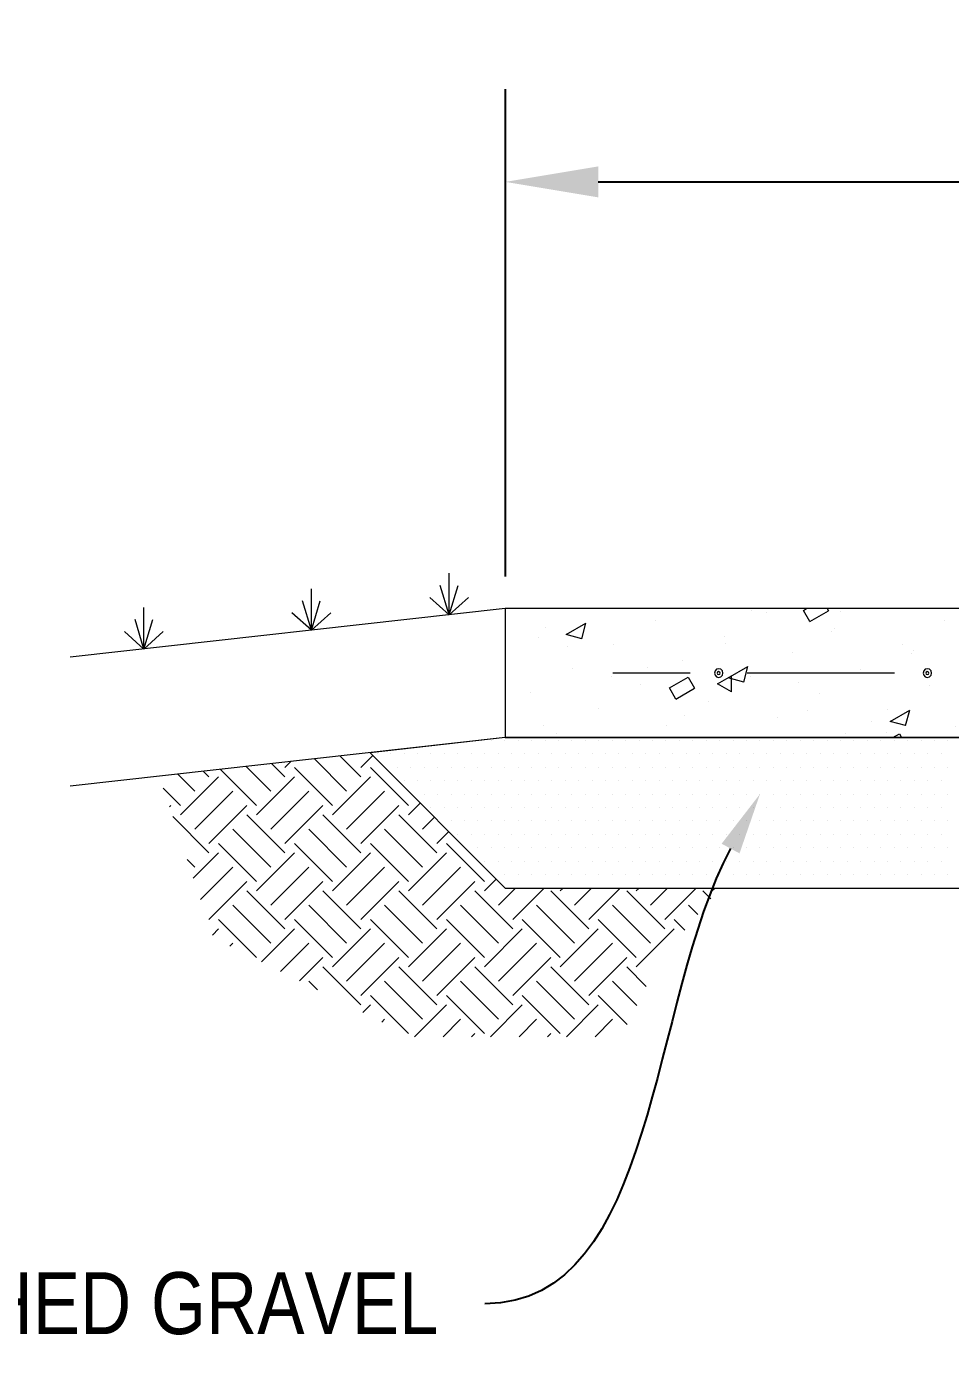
# Model space of a CAD drawing. Header units: inches. Extents: x -3859 to 7158, y 3705 to 4657.
# Drawn here: x 817.4 to 903.4, y 3900.7 to 4024.2 of the extents above; entities that cross this region are included whole.
import ezdxf
from ezdxf import colors
from ezdxf.entities.mleader import LeaderData, LeaderLine
from ezdxf.math import Vec2, Vec3

# ---------------------------------------------------------------- set-up
doc = ezdxf.new("R2010")
doc.units = ezdxf.units.IN
doc.header["$MEASUREMENT"] = 0
doc.layers.get('0').update_dxf_attribs({"lineweight": 0})
doc.layers.get('DEFPOINTS').update_dxf_attribs({"lineweight": 0})
for name, color, linetype, lineweight in [('D6', 6, 'Continuous', 0), ('Dimension', 4, 'Continuous', 0), ('Hatches', 6, 'Continuous', 0), ('Linework', 3, 'Continuous', 0), ('Text', 7, 'Continuous', 0)]:
    doc.layers.add(name, color=color, linetype=linetype, lineweight=lineweight)
doc.styles.get("Standard").update_dxf_attribs({"font": 'ARIALN.TTF'})
doc.dimstyles.get("Standard").update_dxf_attribs({"dimtxt": 0.18, "dimasz": 0.18, "dimexe": 0.18, "dimexo": 0.0625, "dimgap": 0.09, "dimtad": 1, "dimdec": 4, "dimzin": 0, "dimdsep": 46, "dimlunit": 4, "dimtxsty": 'Standard', "dimcen": 0.09, "dimadec": 0, "dimazin": 0, "dimtfac": 1, "dimtdec": 4, "dimtofl": 0, "dimtmove": 0, "dimatfit": 3, "dimfxl": 1, "dimtolj": 1, "dimtzin": 0, "dimarcsym": 0})

# ---------------------------------------------------------------- blocks, each defined once
blk = doc.blocks.new('IP')
at = {"color": 0, "linetype": 'ByBlock', "lineweight": 0}
for points in [[(0.0289, 0), (0.0249, 0.0148), (0.0141, 0.0255), (-0.0007, 0.0296), (-0.0155, 0.0255), (-0.0262, 0.0148), (-0.0303, 0), (-0.0262, -0.0134), (-0.0155, -0.0242), (-0.0007, -0.0282), (0.0141, -0.0242), (0.0249, -0.0134), (0.0289, 0), (0.0289, 0)], [(0.0087, 0), (0.0061, 0.0081), (-0.0007, 0.0108), (-0.0074, 0.0081), (-0.0101, 0), (-0.0074, -0.0067), (-0.0007, -0.0094), (0.0061, -0.0067), (0.0087, 0), (0.0087, 0)]]:
    blk.add_lwpolyline(points, dxfattribs=at)
blk = doc.blocks.new('*X20')
at = {"color": 0}
for p, q in [((7.0625, -21.3125), (7.0625, -21.3125)), ((7.09375, -21.3125), (7.09375, -21.3125)), ((7.125, -21.3125), (7.125, -21.3125)), ((7.15625, -21.3125), (7.15625, -21.3125)), ((7.1875, -21.3125), (7.1875, -21.3125)), ((7.21875, -21.3125), (7.21875, -21.3125)), ((7.25, -21.3125), (7.25, -21.3125)), ((7.28125, -21.3125), (7.28125, -21.3125)), ((7.3125, -21.3125), (7.3125, -21.3125)), ((7.34375, -21.3125), (7.34375, -21.3125)), ((7.375, -21.3125), (7.375, -21.3125)), ((7.40625, -21.3125), (7.40625, -21.3125)), ((7.4375, -21.3125), (7.4375, -21.3125)), ((7.46875, -21.3125), (7.46875, -21.3125)), ((7.5, -21.3125), (7.5, -21.3125)), ((7.53125, -21.3125), (7.53125, -21.3125)), ((7.5625, -21.3125), (7.5625, -21.3125)), ((7.59375, -21.3125), (7.59375, -21.3125)), ((7.625, -21.3125), (7.625, -21.3125)), ((7.65625, -21.3125), (7.65625, -21.3125)), ((7.6875, -21.3125), (7.6875, -21.3125)), ((7.71875, -21.3125), (7.71875, -21.3125)), ((7.75, -21.3125), (7.75, -21.3125)), ((7.78125, -21.3125), (7.78125, -21.3125)), ((7.8125, -21.3125), (7.8125, -21.3125)), ((7.84375, -21.3125), (7.84375, -21.3125)), ((7.875, -21.3125), (7.875, -21.3125)), ((7.90625, -21.3125), (7.90625, -21.3125)), ((7.9375, -21.3125), (7.9375, -21.3125)), ((7.96875, -21.3125), (7.96875, -21.3125)), ((8, -21.3125), (8, -21.3125)), ((8.03125, -21.3125), (8.03125, -21.3125)), ((8.0625, -21.3125), (8.0625, -21.3125)), ((8.09375, -21.3125), (8.09375, -21.3125)), ((8.125, -21.3125), (8.125, -21.3125)), ((6.796875, -21.34375), (6.796875, -21.34375)), ((6.828125, -21.34375), (6.828125, -21.34375)), ((6.859375, -21.34375), (6.859375, -21.34375)), ((6.890625, -21.34375), (6.890625, -21.34375)), ((6.921875, -21.34375), (6.921875, -21.34375)), ((6.953125, -21.34375), (6.953125, -21.34375)), ((6.984375, -21.34375), (6.984375, -21.34375)), ((7.015625, -21.34375), (7.015625, -21.34375)), ((7.046875, -21.34375), (7.046875, -21.34375)), ((7.078125, -21.34375), (7.078125, -21.34375)), ((7.109375, -21.34375), (7.109375, -21.34375)), ((7.140625, -21.34375), (7.140625, -21.34375)), ((7.171875, -21.34375), (7.171875, -21.34375)), ((7.203125, -21.34375), (7.203125, -21.34375)), ((7.234375, -21.34375), (7.234375, -21.34375)), ((7.265625, -21.34375), (7.265625, -21.34375)), ((7.296875, -21.34375), (7.296875, -21.34375)), ((7.328125, -21.34375), (7.328125, -21.34375)), ((7.359375, -21.34375), (7.359375, -21.34375)), ((7.390625, -21.34375), (7.390625, -21.34375)), ((7.421875, -21.34375), (7.421875, -21.34375)), ((7.453125, -21.34375), (7.453125, -21.34375)), ((7.484375, -21.34375), (7.484375, -21.34375)), ((7.515625, -21.34375), (7.515625, -21.34375)), ((7.546875, -21.34375), (7.546875, -21.34375)), ((7.578125, -21.34375), (7.578125, -21.34375)), ((7.609375, -21.34375), (7.609375, -21.34375)), ((7.640625, -21.34375), (7.640625, -21.34375)), ((7.671875, -21.34375), (7.671875, -21.34375)), ((7.703125, -21.34375), (7.703125, -21.34375)), ((7.734375, -21.34375), (7.734375, -21.34375)), ((7.765625, -21.34375), (7.765625, -21.34375)), ((7.796875, -21.34375), (7.796875, -21.34375)), ((7.828125, -21.34375), (7.828125, -21.34375)), ((7.859375, -21.34375), (7.859375, -21.34375)), ((7.890625, -21.34375), (7.890625, -21.34375)), ((7.921875, -21.34375), (7.921875, -21.34375)), ((7.953125, -21.34375), (7.953125, -21.34375)), ((7.984375, -21.34375), (7.984375, -21.34375)), ((8.015625, -21.34375), (8.015625, -21.34375)), ((8.046875, -21.34375), (8.046875, -21.34375)), ((8.078125, -21.34375), (8.078125, -21.34375)), ((8.109375, -21.34375), (8.109375, -21.34375)), ((6.84375, -21.375), (6.84375, -21.375)), ((6.875, -21.375), (6.875, -21.375)), ((6.90625, -21.375), (6.90625, -21.375)), ((6.9375, -21.375), (6.9375, -21.375)), ((6.96875, -21.375), (6.96875, -21.375)), ((7, -21.375), (7, -21.375)), ((7.03125, -21.375), (7.03125, -21.375)), ((7.0625, -21.375), (7.0625, -21.375)), ((7.09375, -21.375), (7.09375, -21.375)), ((7.125, -21.375), (7.125, -21.375)), ((7.15625, -21.375), (7.15625, -21.375)), ((7.1875, -21.375), (7.1875, -21.375)), ((7.21875, -21.375), (7.21875, -21.375)), ((7.25, -21.375), (7.25, -21.375)), ((7.28125, -21.375), (7.28125, -21.375)), ((7.3125, -21.375), (7.3125, -21.375)), ((7.34375, -21.375), (7.34375, -21.375)), ((7.375, -21.375), (7.375, -21.375)), ((7.40625, -21.375), (7.40625, -21.375)), ((7.4375, -21.375), (7.4375, -21.375)), ((7.46875, -21.375), (7.46875, -21.375)), ((7.5, -21.375), (7.5, -21.375)), ((7.53125, -21.375), (7.53125, -21.375)), ((7.5625, -21.375), (7.5625, -21.375)), ((7.59375, -21.375), (7.59375, -21.375)), ((7.625, -21.375), (7.625, -21.375)), ((7.65625, -21.375), (7.65625, -21.375)), ((7.6875, -21.375), (7.6875, -21.375)), ((7.71875, -21.375), (7.71875, -21.375)), ((7.75, -21.375), (7.75, -21.375)), ((7.78125, -21.375), (7.78125, -21.375)), ((7.8125, -21.375), (7.8125, -21.375)), ((7.84375, -21.375), (7.84375, -21.375)), ((7.875, -21.375), (7.875, -21.375)), ((7.90625, -21.375), (7.90625, -21.375)), ((7.9375, -21.375), (7.9375, -21.375)), ((7.96875, -21.375), (7.96875, -21.375)), ((8, -21.375), (8, -21.375)), ((8.03125, -21.375), (8.03125, -21.375)), ((8.0625, -21.375), (8.0625, -21.375)), ((8.09375, -21.375), (8.09375, -21.375)), ((8.125, -21.375), (8.125, -21.375)), ((6.859375, -21.40625), (6.859375, -21.40625)), ((6.890625, -21.40625), (6.890625, -21.40625)), ((6.921875, -21.40625), (6.921875, -21.40625)), ((6.953125, -21.40625), (6.953125, -21.40625)), ((6.984375, -21.40625), (6.984375, -21.40625)), ((7.015625, -21.40625), (7.015625, -21.40625)), ((7.046875, -21.40625), (7.046875, -21.40625)), ((7.078125, -21.40625), (7.078125, -21.40625)), ((7.109375, -21.40625), (7.109375, -21.40625)), ((7.140625, -21.40625), (7.140625, -21.40625)), ((7.171875, -21.40625), (7.171875, -21.40625)), ((7.203125, -21.40625), (7.203125, -21.40625)), ((7.234375, -21.40625), (7.234375, -21.40625)), ((7.265625, -21.40625), (7.265625, -21.40625)), ((7.296875, -21.40625), (7.296875, -21.40625)), ((7.328125, -21.40625), (7.328125, -21.40625)), ((7.359375, -21.40625), (7.359375, -21.40625)), ((7.390625, -21.40625), (7.390625, -21.40625)), ((7.421875, -21.40625), (7.421875, -21.40625)), ((7.453125, -21.40625), (7.453125, -21.40625)), ((7.484375, -21.40625), (7.484375, -21.40625)), ((7.515625, -21.40625), (7.515625, -21.40625)), ((7.546875, -21.40625), (7.546875, -21.40625)), ((7.578125, -21.40625), (7.578125, -21.40625)), ((7.609375, -21.40625), (7.609375, -21.40625)), ((7.640625, -21.40625), (7.640625, -21.40625)), ((7.671875, -21.40625), (7.671875, -21.40625)), ((7.703125, -21.40625), (7.703125, -21.40625)), ((7.734375, -21.40625), (7.734375, -21.40625)), ((7.765625, -21.40625), (7.765625, -21.40625)), ((7.796875, -21.40625), (7.796875, -21.40625)), ((7.828125, -21.40625), (7.828125, -21.40625)), ((7.859375, -21.40625), (7.859375, -21.40625)), ((7.890625, -21.40625), (7.890625, -21.40625)), ((7.921875, -21.40625), (7.921875, -21.40625)), ((7.953125, -21.40625), (7.953125, -21.40625)), ((7.984375, -21.40625), (7.984375, -21.40625)), ((8.015625, -21.40625), (8.015625, -21.40625)), ((8.046875, -21.40625), (8.046875, -21.40625)), ((8.078125, -21.40625), (8.078125, -21.40625)), ((8.109375, -21.40625), (8.109375, -21.40625)), ((6.90625, -21.4375), (6.90625, -21.4375)), ((6.9375, -21.4375), (6.9375, -21.4375)), ((6.96875, -21.4375), (6.96875, -21.4375)), ((7, -21.4375), (7, -21.4375)), ((7.03125, -21.4375), (7.03125, -21.4375)), ((7.0625, -21.4375), (7.0625, -21.4375)), ((7.09375, -21.4375), (7.09375, -21.4375)), ((7.125, -21.4375), (7.125, -21.4375)), ((7.15625, -21.4375), (7.15625, -21.4375)), ((7.1875, -21.4375), (7.1875, -21.4375)), ((7.21875, -21.4375), (7.21875, -21.4375)), ((7.25, -21.4375), (7.25, -21.4375)), ((7.28125, -21.4375), (7.28125, -21.4375)), ((7.3125, -21.4375), (7.3125, -21.4375)), ((7.34375, -21.4375), (7.34375, -21.4375)), ((7.375, -21.4375), (7.375, -21.4375)), ((7.40625, -21.4375), (7.40625, -21.4375)), ((7.4375, -21.4375), (7.4375, -21.4375)), ((7.46875, -21.4375), (7.46875, -21.4375)), ((7.5, -21.4375), (7.5, -21.4375)), ((7.53125, -21.4375), (7.53125, -21.4375)), ((7.5625, -21.4375), (7.5625, -21.4375)), ((7.59375, -21.4375), (7.59375, -21.4375)), ((7.625, -21.4375), (7.625, -21.4375)), ((7.65625, -21.4375), (7.65625, -21.4375)), ((7.6875, -21.4375), (7.6875, -21.4375)), ((7.71875, -21.4375), (7.71875, -21.4375)), ((7.75, -21.4375), (7.75, -21.4375)), ((7.78125, -21.4375), (7.78125, -21.4375)), ((7.8125, -21.4375), (7.8125, -21.4375)), ((7.84375, -21.4375), (7.84375, -21.4375)), ((7.875, -21.4375), (7.875, -21.4375)), ((7.90625, -21.4375), (7.90625, -21.4375)), ((7.9375, -21.4375), (7.9375, -21.4375)), ((7.96875, -21.4375), (7.96875, -21.4375)), ((8, -21.4375), (8, -21.4375)), ((8.03125, -21.4375), (8.03125, -21.4375)), ((8.0625, -21.4375), (8.0625, -21.4375)), ((8.09375, -21.4375), (8.09375, -21.4375)), ((8.125, -21.4375), (8.125, -21.4375)), ((6.921875, -21.46875), (6.921875, -21.46875)), ((6.953125, -21.46875), (6.953125, -21.46875)), ((6.984375, -21.46875), (6.984375, -21.46875)), ((7.015625, -21.46875), (7.015625, -21.46875)), ((7.046875, -21.46875), (7.046875, -21.46875)), ((7.078125, -21.46875), (7.078125, -21.46875)), ((7.109375, -21.46875), (7.109375, -21.46875)), ((7.140625, -21.46875), (7.140625, -21.46875)), ((7.171875, -21.46875), (7.171875, -21.46875)), ((7.203125, -21.46875), (7.203125, -21.46875)), ((7.234375, -21.46875), (7.234375, -21.46875)), ((7.265625, -21.46875), (7.265625, -21.46875)), ((7.296875, -21.46875), (7.296875, -21.46875)), ((7.328125, -21.46875), (7.328125, -21.46875)), ((7.359375, -21.46875), (7.359375, -21.46875)), ((7.390625, -21.46875), (7.390625, -21.46875)), ((7.421875, -21.46875), (7.421875, -21.46875)), ((7.453125, -21.46875), (7.453125, -21.46875)), ((7.484375, -21.46875), (7.484375, -21.46875)), ((7.515625, -21.46875), (7.515625, -21.46875)), ((7.546875, -21.46875), (7.546875, -21.46875)), ((7.578125, -21.46875), (7.578125, -21.46875)), ((7.609375, -21.46875), (7.609375, -21.46875)), ((7.640625, -21.46875), (7.640625, -21.46875)), ((7.671875, -21.46875), (7.671875, -21.46875)), ((7.703125, -21.46875), (7.703125, -21.46875)), ((7.734375, -21.46875), (7.734375, -21.46875)), ((7.765625, -21.46875), (7.765625, -21.46875)), ((7.796875, -21.46875), (7.796875, -21.46875)), ((7.828125, -21.46875), (7.828125, -21.46875)), ((7.859375, -21.46875), (7.859375, -21.46875)), ((7.890625, -21.46875), (7.890625, -21.46875)), ((7.921875, -21.46875), (7.921875, -21.46875)), ((7.953125, -21.46875), (7.953125, -21.46875)), ((7.984375, -21.46875), (7.984375, -21.46875)), ((8.015625, -21.46875), (8.015625, -21.46875)), ((8.046875, -21.46875), (8.046875, -21.46875)), ((8.078125, -21.46875), (8.078125, -21.46875)), ((8.109375, -21.46875), (8.109375, -21.46875)), ((6.96875, -21.5), (6.96875, -21.5)), ((7, -21.5), (7, -21.5)), ((7.03125, -21.5), (7.03125, -21.5)), ((7.0625, -21.5), (7.0625, -21.5)), ((7.09375, -21.5), (7.09375, -21.5)), ((7.125, -21.5), (7.125, -21.5)), ((7.15625, -21.5), (7.15625, -21.5)), ((7.1875, -21.5), (7.1875, -21.5)), ((7.21875, -21.5), (7.21875, -21.5)), ((7.25, -21.5), (7.25, -21.5)), ((7.28125, -21.5), (7.28125, -21.5)), ((7.3125, -21.5), (7.3125, -21.5)), ((7.34375, -21.5), (7.34375, -21.5)), ((7.375, -21.5), (7.375, -21.5)), ((7.40625, -21.5), (7.40625, -21.5)), ((7.4375, -21.5), (7.4375, -21.5)), ((7.46875, -21.5), (7.46875, -21.5)), ((7.5, -21.5), (7.5, -21.5)), ((7.53125, -21.5), (7.53125, -21.5)), ((7.5625, -21.5), (7.5625, -21.5)), ((7.59375, -21.5), (7.59375, -21.5)), ((7.625, -21.5), (7.625, -21.5)), ((7.65625, -21.5), (7.65625, -21.5)), ((7.6875, -21.5), (7.6875, -21.5)), ((7.71875, -21.5), (7.71875, -21.5)), ((7.75, -21.5), (7.75, -21.5)), ((7.78125, -21.5), (7.78125, -21.5)), ((7.8125, -21.5), (7.8125, -21.5)), ((7.84375, -21.5), (7.84375, -21.5)), ((7.875, -21.5), (7.875, -21.5)), ((7.90625, -21.5), (7.90625, -21.5)), ((7.9375, -21.5), (7.9375, -21.5)), ((7.96875, -21.5), (7.96875, -21.5)), ((8, -21.5), (8, -21.5)), ((8.03125, -21.5), (8.03125, -21.5)), ((8.0625, -21.5), (8.0625, -21.5)), ((8.09375, -21.5), (8.09375, -21.5)), ((8.125, -21.5), (8.125, -21.5)), ((6.984375, -21.53125), (6.984375, -21.53125)), ((7.015625, -21.53125), (7.015625, -21.53125)), ((7.046875, -21.53125), (7.046875, -21.53125)), ((7.078125, -21.53125), (7.078125, -21.53125)), ((7.109375, -21.53125), (7.109375, -21.53125)), ((7.140625, -21.53125), (7.140625, -21.53125)), ((7.171875, -21.53125), (7.171875, -21.53125)), ((7.203125, -21.53125), (7.203125, -21.53125)), ((7.234375, -21.53125), (7.234375, -21.53125)), ((7.265625, -21.53125), (7.265625, -21.53125)), ((7.296875, -21.53125), (7.296875, -21.53125)), ((7.328125, -21.53125), (7.328125, -21.53125)), ((7.359375, -21.53125), (7.359375, -21.53125)), ((7.390625, -21.53125), (7.390625, -21.53125)), ((7.421875, -21.53125), (7.421875, -21.53125)), ((7.453125, -21.53125), (7.453125, -21.53125)), ((7.484375, -21.53125), (7.484375, -21.53125)), ((7.515625, -21.53125), (7.515625, -21.53125)), ((7.546875, -21.53125), (7.546875, -21.53125)), ((7.578125, -21.53125), (7.578125, -21.53125)), ((7.609375, -21.53125), (7.609375, -21.53125)), ((7.640625, -21.53125), (7.640625, -21.53125)), ((7.671875, -21.53125), (7.671875, -21.53125)), ((7.703125, -21.53125), (7.703125, -21.53125)), ((7.734375, -21.53125), (7.734375, -21.53125)), ((7.765625, -21.53125), (7.765625, -21.53125)), ((7.796875, -21.53125), (7.796875, -21.53125)), ((7.828125, -21.53125), (7.828125, -21.53125)), ((7.859375, -21.53125), (7.859375, -21.53125)), ((7.890625, -21.53125), (7.890625, -21.53125)), ((7.921875, -21.53125), (7.921875, -21.53125)), ((7.953125, -21.53125), (7.953125, -21.53125)), ((7.984375, -21.53125), (7.984375, -21.53125)), ((8.015625, -21.53125), (8.015625, -21.53125)), ((8.046875, -21.53125), (8.046875, -21.53125)), ((8.078125, -21.53125), (8.078125, -21.53125)), ((8.109375, -21.53125), (8.109375, -21.53125)), ((7.03125, -21.5625), (7.03125, -21.5625)), ((7.0625, -21.5625), (7.0625, -21.5625)), ((7.09375, -21.5625), (7.09375, -21.5625)), ((7.125, -21.5625), (7.125, -21.5625)), ((7.15625, -21.5625), (7.15625, -21.5625)), ((7.1875, -21.5625), (7.1875, -21.5625)), ((7.21875, -21.5625), (7.21875, -21.5625)), ((7.25, -21.5625), (7.25, -21.5625)), ((7.28125, -21.5625), (7.28125, -21.5625)), ((7.3125, -21.5625), (7.3125, -21.5625)), ((7.34375, -21.5625), (7.34375, -21.5625)), ((7.375, -21.5625), (7.375, -21.5625)), ((7.40625, -21.5625), (7.40625, -21.5625)), ((7.4375, -21.5625), (7.4375, -21.5625)), ((7.46875, -21.5625), (7.46875, -21.5625)), ((7.5, -21.5625), (7.5, -21.5625)), ((7.53125, -21.5625), (7.53125, -21.5625)), ((7.5625, -21.5625), (7.5625, -21.5625)), ((7.59375, -21.5625), (7.59375, -21.5625)), ((7.625, -21.5625), (7.625, -21.5625)), ((7.65625, -21.5625), (7.65625, -21.5625)), ((7.6875, -21.5625), (7.6875, -21.5625)), ((7.71875, -21.5625), (7.71875, -21.5625)), ((7.75, -21.5625), (7.75, -21.5625)), ((7.78125, -21.5625), (7.78125, -21.5625)), ((7.8125, -21.5625), (7.8125, -21.5625)), ((7.84375, -21.5625), (7.84375, -21.5625)), ((7.875, -21.5625), (7.875, -21.5625)), ((7.90625, -21.5625), (7.90625, -21.5625)), ((7.9375, -21.5625), (7.9375, -21.5625)), ((7.96875, -21.5625), (7.96875, -21.5625)), ((8, -21.5625), (8, -21.5625)), ((8.03125, -21.5625), (8.03125, -21.5625)), ((8.0625, -21.5625), (8.0625, -21.5625)), ((8.09375, -21.5625), (8.09375, -21.5625)), ((8.125, -21.5625), (8.125, -21.5625)), ((7.046875, -21.59375), (7.046875, -21.59375)), ((7.078125, -21.59375), (7.078125, -21.59375)), ((7.109375, -21.59375), (7.109375, -21.59375)), ((7.140625, -21.59375), (7.140625, -21.59375)), ((7.171875, -21.59375), (7.171875, -21.59375)), ((7.203125, -21.59375), (7.203125, -21.59375)), ((7.234375, -21.59375), (7.234375, -21.59375)), ((7.265625, -21.59375), (7.265625, -21.59375)), ((7.296875, -21.59375), (7.296875, -21.59375)), ((7.328125, -21.59375), (7.328125, -21.59375)), ((7.359375, -21.59375), (7.359375, -21.59375)), ((7.390625, -21.59375), (7.390625, -21.59375)), ((7.421875, -21.59375), (7.421875, -21.59375)), ((7.453125, -21.59375), (7.453125, -21.59375)), ((7.484375, -21.59375), (7.484375, -21.59375)), ((7.515625, -21.59375), (7.515625, -21.59375)), ((7.546875, -21.59375), (7.546875, -21.59375)), ((7.578125, -21.59375), (7.578125, -21.59375)), ((7.609375, -21.59375), (7.609375, -21.59375)), ((7.640625, -21.59375), (7.640625, -21.59375)), ((7.671875, -21.59375), (7.671875, -21.59375)), ((7.703125, -21.59375), (7.703125, -21.59375)), ((7.734375, -21.59375), (7.734375, -21.59375)), ((7.765625, -21.59375), (7.765625, -21.59375)), ((7.796875, -21.59375), (7.796875, -21.59375)), ((7.828125, -21.59375), (7.828125, -21.59375)), ((7.859375, -21.59375), (7.859375, -21.59375)), ((7.890625, -21.59375), (7.890625, -21.59375)), ((7.921875, -21.59375), (7.921875, -21.59375)), ((7.953125, -21.59375), (7.953125, -21.59375)), ((7.984375, -21.59375), (7.984375, -21.59375)), ((8.015625, -21.59375), (8.015625, -21.59375)), ((8.046875, -21.59375), (8.046875, -21.59375)), ((8.078125, -21.59375), (8.078125, -21.59375)), ((8.109375, -21.59375), (8.109375, -21.59375)), ((7.09375, -21.625), (7.09375, -21.625)), ((7.125, -21.625), (7.125, -21.625)), ((7.15625, -21.625), (7.15625, -21.625)), ((7.1875, -21.625), (7.1875, -21.625)), ((7.21875, -21.625), (7.21875, -21.625)), ((7.25, -21.625), (7.25, -21.625)), ((7.28125, -21.625), (7.28125, -21.625)), ((7.3125, -21.625), (7.3125, -21.625)), ((7.34375, -21.625), (7.34375, -21.625)), ((7.375, -21.625), (7.375, -21.625)), ((7.40625, -21.625), (7.40625, -21.625)), ((7.4375, -21.625), (7.4375, -21.625)), ((7.46875, -21.625), (7.46875, -21.625)), ((7.5, -21.625), (7.5, -21.625)), ((7.53125, -21.625), (7.53125, -21.625)), ((7.5625, -21.625), (7.5625, -21.625)), ((7.59375, -21.625), (7.59375, -21.625)), ((7.625, -21.625), (7.625, -21.625)), ((7.65625, -21.625), (7.65625, -21.625)), ((7.6875, -21.625), (7.6875, -21.625)), ((7.71875, -21.625), (7.71875, -21.625)), ((7.75, -21.625), (7.75, -21.625)), ((7.78125, -21.625), (7.78125, -21.625)), ((7.8125, -21.625), (7.8125, -21.625)), ((7.84375, -21.625), (7.84375, -21.625)), ((7.875, -21.625), (7.875, -21.625)), ((7.90625, -21.625), (7.90625, -21.625)), ((7.9375, -21.625), (7.9375, -21.625)), ((7.96875, -21.625), (7.96875, -21.625)), ((8, -21.625), (8, -21.625)), ((8.03125, -21.625), (8.03125, -21.625)), ((8.0625, -21.625), (8.0625, -21.625)), ((8.09375, -21.625), (8.09375, -21.625)), ((8.125, -21.625), (8.125, -21.625))]:
    blk.add_line(p, q, dxfattribs=at)
blk = doc.blocks.new('*X19')
at = {"color": 0}
for p, q in [((7.6674, -21.0097), (7.6674, -21.0097)), ((7.7016, -21.0146), (7.7016, -21.0146)), ((7.7887, -21.0105), (7.7961, -21.0062)), ((7.8037, -21.0365), (7.7887, -21.0105)), ((7.8037, -21.0365), (7.847, -21.0115)), ((7.844, -21.0062), (7.847, -21.0115)), ((7.8739, -21.012), (7.8739, -21.012)), ((8.3738, -21.0163), (8.3738, -21.0163)), ((9.8813, -21.0108), (9.8813, -21.0108)), ((10.0755, -21.0197), (10.0989, -21.0062)), ((10.1117, -21.0295), (10.1179, -21.0062)), ((10.3196, -21.011), (10.3196, -21.011)), ((7.2366, -21.0666), (7.2826, -21.0401)), ((7.2729, -21.0763), (7.2826, -21.0401)), ((7.4451, -21.0328), (7.4451, -21.0328)), ((8.1172, -21.0345), (8.1172, -21.0345)), ((8.3098, -21.027), (8.3098, -21.027)), ((8.4673, -21.0269), (8.4673, -21.0269)), ((8.7457, -21.042), (8.7457, -21.042)), ((8.7894, -21.0361), (8.7894, -21.0361)), ((9.0459, -21.0179), (9.0459, -21.0179)), ((9.2673, -21.044), (9.2673, -21.044)), ((9.4615, -21.0378), (9.4615, -21.0378)), ((9.718, -21.0196), (9.718, -21.0196)), ((9.8876, -21.0458), (9.9309, -21.0208)), ((9.9026, -21.0718), (9.8876, -21.0458)), ((9.9026, -21.0718), (9.9459, -21.0468)), ((9.9309, -21.0208), (9.9459, -21.0468)), ((10.1117, -21.0295), (10.0755, -21.0197)), ((10.1336, -21.0394), (10.1336, -21.0394)), ((10.3901, -21.0212), (10.3901, -21.0212)), ((7.1719, -21.0729), (7.1719, -21.0729)), ((7.1886, -21.051), (7.1886, -21.051)), ((7.2729, -21.0763), (7.2366, -21.0666)), ((7.6042, -21.0709), (7.6042, -21.0709)), ((7.8533, -21.0601), (7.8533, -21.0601)), ((7.8607, -21.0527), (7.8607, -21.0527)), ((8.2763, -21.0725), (8.2763, -21.0725)), ((8.5328, -21.0543), (8.5328, -21.0543)), ((8.6532, -21.0772), (8.6532, -21.0772)), ((8.8444, -21.0936), (8.8904, -21.0671)), ((8.8807, -21.1033), (8.8904, -21.0671)), ((8.9485, -21.0742), (8.9485, -21.0742)), ((9.0841, -21.094), (9.1274, -21.069)), ((9.1274, -21.069), (9.1424, -21.095)), ((9.1816, -21.0569), (9.1816, -21.0569)), ((9.205, -21.056), (9.205, -21.056)), ((9.6176, -21.0719), (9.6176, -21.0719)), ((9.6206, -21.0758), (9.6206, -21.0758)), ((9.8771, -21.0576), (9.8771, -21.0576)), ((10.0672, -21.0611), (10.0672, -21.0611)), ((10.2927, -21.0775), (10.2927, -21.0775)), ((10.5492, -21.0593), (10.5492, -21.0593)), ((7.2393, -21.0932), (7.2393, -21.0932)), ((7.3477, -21.0891), (7.3477, -21.0891)), ((7.6078, -21.0879), (7.6078, -21.0879)), ((7.7633, -21.1089), (7.7633, -21.1089)), ((8.0198, -21.0907), (8.0198, -21.0907)), ((8.0437, -21.1029), (8.0437, -21.1029)), ((8.6919, -21.0924), (8.6919, -21.0924)), ((8.8807, -21.1033), (8.8444, -21.0936)), ((9.0991, -21.12), (9.0841, -21.094)), ((9.0991, -21.12), (9.1424, -21.095)), ((9.3641, -21.094), (9.3641, -21.094)), ((9.4532, -21.0943), (9.4532, -21.0943)), ((10.0362, -21.0957), (10.0362, -21.0957)), ((10.0535, -21.0868), (10.0535, -21.0868)), ((10.4522, -21.1207), (10.4981, -21.0942)), ((10.4884, -21.1304), (10.4981, -21.0942)), ((10.4894, -21.1018), (10.4894, -21.1018)), ((7.5068, -21.1271), (7.5068, -21.1271)), ((8.0392, -21.1104), (8.0392, -21.1104)), ((8.1789, -21.1288), (8.1789, -21.1288)), ((8.2805, -21.1423), (8.3238, -21.1173)), ((8.3238, -21.1173), (8.3388, -21.1433)), ((8.4354, -21.1106), (8.4354, -21.1106)), ((8.4796, -21.1178), (8.4796, -21.1178)), ((8.8391, -21.1275), (8.8391, -21.1275)), ((8.851, -21.1304), (8.851, -21.1304)), ((8.9156, -21.1328), (8.9156, -21.1328)), ((9.1075, -21.1122), (9.1075, -21.1122)), ((9.5232, -21.1321), (9.5232, -21.1321)), ((9.7797, -21.1139), (9.7797, -21.1139)), ((10.1953, -21.1337), (10.1953, -21.1337)), ((10.2531, -21.1114), (10.2531, -21.1114)), ((10.4518, -21.1155), (10.4518, -21.1155)), ((10.4884, -21.1304), (10.4522, -21.1207)), ((7.2503, -21.1453), (7.2503, -21.1453)), ((7.3417, -21.1638), (7.3417, -21.1638)), ((7.4252, -21.1435), (7.4252, -21.1435)), ((7.477, -21.1905), (7.5203, -21.1655)), ((7.5203, -21.1655), (7.5353, -21.1915)), ((7.5885, -21.1812), (7.621, -21.1625)), ((7.6134, -21.1675), (7.6593, -21.141)), ((7.6496, -21.1772), (7.6134, -21.1675)), ((7.621, -21.2), (7.621, -21.1625)), ((7.6496, -21.1772), (7.6593, -21.141)), ((7.6659, -21.1652), (7.6659, -21.1652)), ((7.9224, -21.147), (7.9224, -21.147)), ((8.2251, -21.1607), (8.2251, -21.1607)), ((8.2955, -21.1683), (8.2805, -21.1423)), ((8.2955, -21.1683), (8.3388, -21.1433)), ((8.338, -21.1668), (8.338, -21.1668)), ((8.5945, -21.1486), (8.5945, -21.1486)), ((8.9742, -21.1812), (9.0067, -21.1625)), ((9.0067, -21.2), (9.0067, -21.1625)), ((9.0101, -21.1685), (9.0101, -21.1685)), ((9.2211, -21.1946), (9.2671, -21.1681)), ((9.2574, -21.2043), (9.2671, -21.1681)), ((9.2666, -21.1503), (9.2666, -21.1503)), ((9.3515, -21.1478), (9.3515, -21.1478)), ((9.6391, -21.1446), (9.6391, -21.1446)), ((9.6822, -21.1701), (9.6822, -21.1701)), ((9.7874, -21.1627), (9.7874, -21.1627)), ((9.9388, -21.1519), (9.9388, -21.1519)), ((10.3544, -21.1718), (10.3544, -21.1718)), ((10.3598, -21.1812), (10.3923, -21.1625)), ((10.3794, -21.1776), (10.4227, -21.1526)), ((10.3923, -21.2), (10.3923, -21.1625)), ((10.4227, -21.1526), (10.4377, -21.1786)), ((10.439, -21.1617), (10.439, -21.1617)), ((7.1528, -21.2016), (7.1528, -21.2016)), ((7.4093, -21.1834), (7.4093, -21.1834)), ((7.492, -21.2165), (7.477, -21.1905)), ((7.492, -21.2165), (7.5353, -21.1915)), ((7.621, -21.2), (7.5885, -21.1812)), ((7.6111, -21.1938), (7.6111, -21.1938)), ((7.7776, -21.1787), (7.7776, -21.1787)), ((8.0815, -21.185), (8.0815, -21.185)), ((8.2136, -21.1937), (8.2136, -21.1937)), ((8.3138, -21.1812), (8.3138, -21.1812)), ((8.7536, -21.1867), (8.7536, -21.1867)), ((9.0067, -21.2), (8.9742, -21.1812)), ((9.0251, -21.1778), (9.0251, -21.1778)), ((9.2574, -21.2043), (9.2211, -21.1946)), ((9.4257, -21.1883), (9.4257, -21.1883)), ((9.5758, -21.2258), (9.6191, -21.2008)), ((9.6191, -21.2008), (9.6341, -21.2268)), ((9.6995, -21.1812), (9.6995, -21.1812)), ((9.825, -21.1949), (9.825, -21.1949)), ((10.0979, -21.19), (10.0979, -21.19)), ((10.2233, -21.1777), (10.2233, -21.1777)), ((10.3923, -21.2), (10.3598, -21.1812)), ((10.3944, -21.2036), (10.3794, -21.1776)), ((10.3944, -21.2036), (10.4377, -21.1786)), ((7.5684, -21.2214), (7.5684, -21.2214)), ((7.825, -21.2032), (7.825, -21.2032)), ((8.2406, -21.2231), (8.2406, -21.2231)), ((8.411, -21.211), (8.411, -21.211)), ((8.4971, -21.2049), (8.4971, -21.2049)), ((8.6495, -21.2087), (8.6495, -21.2087)), ((8.9127, -21.2247), (8.9127, -21.2247)), ((9.0854, -21.2236), (9.0854, -21.2236)), ((9.1692, -21.2065), (9.1692, -21.2065)), ((9.211, -21.2281), (9.211, -21.2281)), ((9.5908, -21.2518), (9.5758, -21.2258)), ((9.5848, -21.2264), (9.5848, -21.2264)), ((9.5908, -21.2518), (9.6341, -21.2268)), ((9.8413, -21.2082), (9.8413, -21.2082)), ((10.2569, -21.228), (10.2569, -21.228)), ((10.5135, -21.2099), (10.5135, -21.2099)), ((7.3119, -21.2396), (7.3119, -21.2396)), ((7.5116, -21.2546), (7.5116, -21.2546)), ((7.7275, -21.2595), (7.7275, -21.2595)), ((7.797, -21.2441), (7.797, -21.2441)), ((7.984, -21.2413), (7.984, -21.2413)), ((7.9901, -21.2685), (8.036, -21.242)), ((8.0263, -21.2782), (8.036, -21.242)), ((8.3997, -21.2611), (8.3997, -21.2611)), ((8.597, -21.2613), (8.597, -21.2613)), ((8.6562, -21.2429), (8.6562, -21.2429)), ((8.7723, -21.274), (8.8156, -21.249)), ((8.8156, -21.249), (8.8306, -21.275)), ((9.0718, -21.2628), (9.0718, -21.2628)), ((9.3283, -21.2446), (9.3283, -21.2446)), ((9.5213, -21.2386), (9.5213, -21.2386)), ((9.9572, -21.2536), (9.9572, -21.2536)), ((10.0004, -21.2462), (10.0004, -21.2462)), ((10.0109, -21.2452), (10.0109, -21.2452)), ((7.183, -21.2773), (7.183, -21.2773)), ((7.471, -21.2777), (7.471, -21.2777)), ((7.9475, -21.2696), (7.9475, -21.2696)), ((7.9829, -21.2944), (7.9829, -21.2944)), ((8.0263, -21.2782), (7.9901, -21.2685)), ((8.1431, -21.2793), (8.1431, -21.2793)), ((8.3834, -21.2845), (8.3834, -21.2845)), ((8.7873, -21.3), (8.7723, -21.274)), ((8.7873, -21.3), (8.8306, -21.275)), ((8.8153, -21.281), (8.8153, -21.281)), ((9.3969, -21.2784), (9.3969, -21.2784)), ((9.4874, -21.2826), (9.4874, -21.2826)), ((9.5979, -21.2955), (9.6438, -21.269)), ((9.6341, -21.3052), (9.6438, -21.269)), ((9.7439, -21.2644), (9.7439, -21.2644)), ((10.1595, -21.2843), (10.1595, -21.2843)), ((10.3932, -21.2685), (10.3932, -21.2685)), ((10.416, -21.2661), (10.416, -21.2661)), ((7.2145, -21.2959), (7.2145, -21.2959)), ((7.8866, -21.2975), (7.8866, -21.2975)), ((7.9965, -21.3062), (8.012, -21.2973)), ((8.012, -21.2973), (8.0172, -21.3062)), ((8.5587, -21.2992), (8.5587, -21.2992)), ((8.8193, -21.2995), (8.8193, -21.2995)), ((9.2309, -21.3008), (9.2309, -21.3008)), ((9.6341, -21.3052), (9.5979, -21.2955)), ((9.903, -21.3025), (9.903, -21.3025)), ((10.1968, -21.2955), (10.1968, -21.2955)), ((10.5751, -21.3042), (10.5751, -21.3042))]:
    blk.add_line(p, q, dxfattribs=at)
blk = doc.blocks.new('*D23')
at = {"layer": 'DEFPOINTS', "color": 0, "transparency": 16777216}
for p in [(1001.98, 4009.73), (861.98, 3970.03), (1001.98, 3970.03)]:
    blk.add_point(p, dxfattribs=at)
at = {"layer": 'Dimension', "color": 0, "lineweight": -2, "transparency": 16777216}
for p, q in [((861.98, 3973.03), (861.98, 4018.37)), ((1001.98, 3973.03), (1001.98, 4018.37)), ((870.62, 4009.73), (993.34, 4009.73))]:
    blk.add_line(p, q, dxfattribs=at)
at = {"layer": 'Dimension', "color": 0, "transparency": 16777216}
for points in [[(870.62, 4011.17), (870.62, 4008.29), (861.98, 4009.73)], [(993.34, 4011.17), (993.34, 4008.29), (1001.98, 4009.73)]]:
    blk.add_solid(points, dxfattribs=at)
at = {"layer": 'Dimension', "color": 0, "transparency": 16777216, "char_height": 8.64, "attachment_point": 5}
for s, insert in [('\\A1;VARIES', (931.98, 4018.52)), ('\\A1;(SEE PLAN)', (931.98, 3999.74))]:
    blk.add_mtext(s, dxfattribs=dict(at, insert=insert))

msp = doc.modelspace()

# ---------------------------------------------------------------- hatches: boundary and pattern name
at = {"layer": 'Hatches'}
h = msp.add_hatch(dxfattribs=at)
h.set_pattern_fill('EARTH', color=256, scale=20, angle=45)
h.set_pattern_definition([(45, (0, -32.8283), (0, 7.071068), [5, -5]), (45, (-1.326, -31.5025), (0, 7.071068), [5, -5]), (45, (-2.6517, -30.1766), (0, 7.071068), [5, -5]), (135, (-2.6517, -29.293), (-7.071068, 4e-16), [5, -5]), (135, (-1.326, -27.967), (-7.071068, 4e-16), [5, -5]), (135, (0, -26.641), (-7.071068, 4e-16), [5, -5])])
h.paths.add_polyline_path([(849.38128, 3956.62224), (829.75632, 3954.43099), (834.79437, 3939.39704), (853.19021, 3930.20312), (872.74652, 3930.20312), (876.21271, 3937.11577), (881.92937, 3944.02841), (861.9751, 3944.02841)])

# ---------------------------------------------------------------- linework, layer by layer
at = {"layer": 'D6'}
for p, q in [((856.7533, 3969.44537), (856.7533, 3973.31412)), ((843.92152, 3968.01262), (843.92152, 3971.88138)), ((856.7533, 3969.44537), (855.92478, 3972.19202)), ((856.7533, 3969.44537), (857.58182, 3972.19202)), ((843.92152, 3968.01262), (843.093, 3970.75927)), ((843.92152, 3968.01262), (844.75004, 3970.75927)), ((856.7533, 3969.44537), (854.95004, 3971.06991)), ((856.7533, 3969.44537), (858.55655, 3971.06991)), ((828.33442, 3966.27223), (827.50589, 3969.01888)), ((828.33442, 3966.27223), (828.33442, 3970.14098)), ((828.33442, 3966.27223), (829.16294, 3969.01888)), ((843.92152, 3968.01262), (842.11826, 3969.63716)), ((843.92152, 3968.01262), (845.72477, 3969.63716)), ((828.33442, 3966.27223), (826.53116, 3967.89677)), ((828.33442, 3966.27223), (830.13767, 3967.89677))]:
    msp.add_line(p, q, dxfattribs=at)
at = {"layer": 'DEFPOINTS'}
for points in [[(861.9751, 3970.02841), (861.9751, 3958.02841), (1001.9751, 3958.02841), (1001.9751, 3970.02841)], [(1001.9751, 3958.02841), (861.9751, 3958.02841), (849.38128, 3956.62224), (861.9751, 3944.02841), (1001.9751, 3944.02841), (1014.56892, 3956.62224)]]:
    msp.add_lwpolyline(points, close=True, dxfattribs=at)
at = {"layer": 'Linework'}
for p, q in [((861.9751, 3970.02841), (821.47641, 3965.50649)), ((861.9751, 3970.02841), (861.9751, 3958.02841)), ((1001.9751, 3970.02841), (861.9751, 3970.02841)), ((879.17571, 3964.02841), (871.9751, 3964.02841)), ((898.18917, 3964.02841), (884.50166, 3964.02841)), ((861.9751, 3958.02841), (821.47641, 3953.50649)), ((861.9751, 3958.02841), (1001.9751, 3958.02841)), ((861.9751, 3944.02841), (849.38128, 3956.62224)), ((861.9751, 3944.02841), (1001.9751, 3944.02841))]:
    msp.add_line(p, q, dxfattribs=at)

# ---------------------------------------------------------------- block references
at = {"layer": 'D6', "xscale": 40, "yscale": 40, "zscale": 40}
for name in ['*X19', '*X20']:
    msp.add_blockref(name, (578.17937, 4810.27783), dxfattribs=at)
at = {"layer": 'Text', "xscale": 13.64524969549382, "yscale": 13.64524969549382, "zscale": 13.64524969549382, "rotation": 270}
for p in [(881.82857, 3964.02841), (901.25137, 3964.02841)]:
    msp.add_blockref('IP', p, dxfattribs=at)

# ---------------------------------------------------------------- dimensions: what is measured, and where the dimension line sits
at = {"layer": 'Dimension'}
dim = msp.add_linear_dim(base=(1001.9751, 4009.72516), p1=(861.9751, 3970.02841), p2=(1001.9751, 3970.02841), text='VARIES\\X(SEE PLAN)', dimstyle='Standard', dxfattribs=at)
dim.commit()
dim.dimension.update_dxf_attribs({"geometry": '*D23', "text_midpoint": (931.9751, 4009.72516)})

# ---------------------------------------------------------------- leaders
ml = msp.add_multileader_mtext('Standard', dxfattribs=at)
ml.set_content('6" ITEM 304.3 CRUSHED GRAVEL', color=256)
ml.set_leader_properties()
ml.build(insert=Vec2(0, 0))
ml.multileader.update_dxf_attribs({"leader_type": 2, "dogleg_length": 0.12, "arrow_head_size": 5.76, "scale": 48})
ctx = ml.context
ctx.base_point, ctx.scale, ctx.char_height, ctx.arrow_head_size, ctx.landing_gap_size, ctx.plane_origin = Vec3(790.77865, 3905.36471), 48, 5.76, 5.76, 4.32, Vec3(887.77532, 3917.27573)
ctx.text_align_type = 2
notes = []
notes.append((ctx, [(1, (1, 1, 0), (865.83153, 3905.36471), (-1, 0), 5.76, [(0, [(885.67937, 3952.77783)], 0, [])])]))
ctx.mtext.insert, ctx.mtext.width, ctx.mtext.alignment, ctx.mtext.flow_direction = Vec3(855.75153, 3908.29382), 70.7292608, 3, 5
for ctx, leaders in notes:
    for number, flags, end, landing, length, lines in leaders:
        leader = LeaderData()
        leader.index, (leader.has_last_leader_line, leader.has_dogleg_vector, leader.attachment_direction) = number, flags
        leader.last_leader_point, leader.dogleg_vector, leader.dogleg_length = Vec3(end), Vec3(landing), length
        for number, points, colour, breaks in lines:
            line = LeaderLine()
            line.index, line.vertices, line.color, line.breaks = number, Vec3.list(points), colors.encode_raw_color(colour), breaks
            leader.lines.append(line)
        ctx.leaders.append(leader)

doc.saveas('drawing.dxf')
